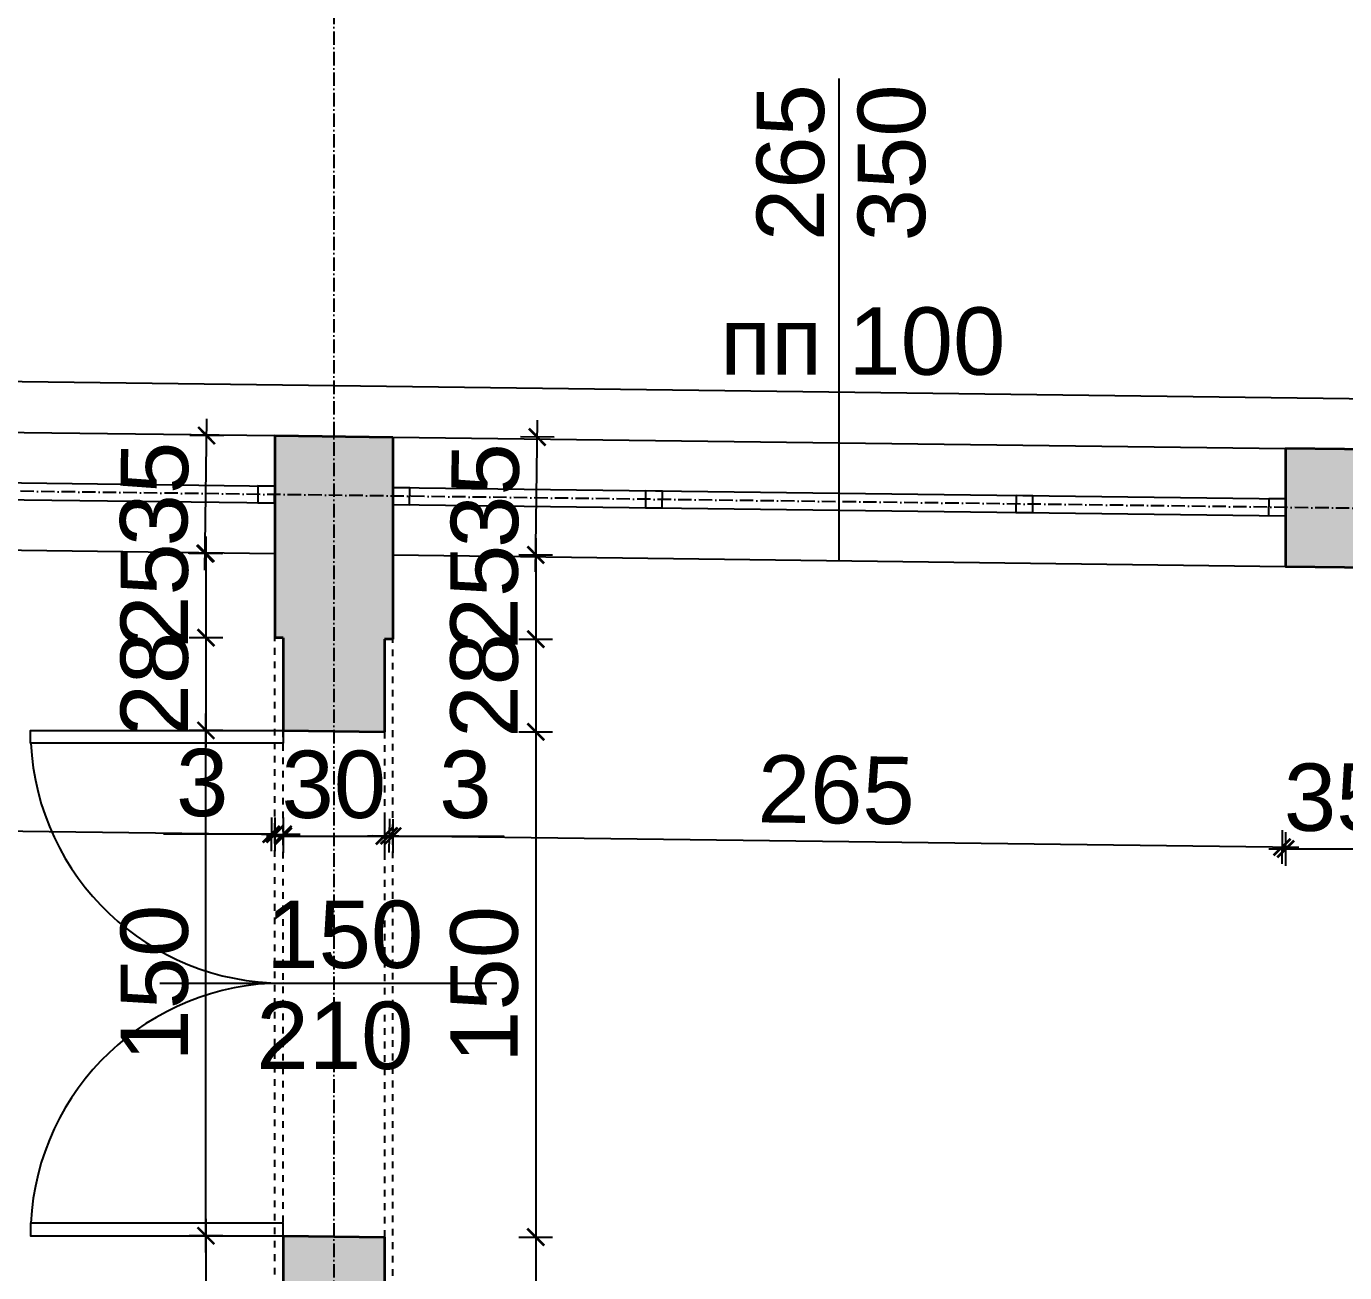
# Model space of a CAD drawing. Header units: inches. Extents: x -72385 to 39588, y -6525 to 66685.
# Drawn here: x -42416.1 to -42024.8, y 9752 to 10122 of the extents above; entities that cross this region are included whole.
import ezdxf

# ---------------------------------------------------------------- set-up
doc = ezdxf.new("R2010")
doc.units = ezdxf.units.IN
doc.header["$MEASUREMENT"] = 0
doc.linetypes.add('DashDot', pattern=[0.6, 0.4, -0.1, 0, -0.1])
doc.linetypes.add('Hidden', pattern=[0.4, 0.2, -0.2])
for name, color, linetype, lineweight in [('Врати', 251, 'Continuous', 25), ('Изгледни линии', 253, 'Continuous', 25), ('Надписи врати', 252, 'Continuous', 25), ('Надписи коти външни', 252, 'Continuous', 25), ('Надписи коти вътрешни', 252, 'Continuous', 25), ('Надписи прозорци', 252, 'Continuous', 25), ('Оси', 252, 'DashDot', 25), ('Прозорци', 251, 'Continuous', 25), ('Пунктир', 253, 'Hidden', 25), ('Разрезни линии', 7, 'Continuous', 35), ('Щрих стени', 254, 'Continuous', 25)]:
    doc.layers.add(name, color=color, linetype=linetype, lineweight=lineweight)
doc.styles.add('Arial Regular', font='arial.ttf')
doc.styles.get("Standard").update_dxf_attribs({"font": 'arial.ttf'})
doc.dimstyles.new('Annotative', dxfattribs={"dimscale": 0, "dimtxt": 20, "dimasz": 5, "dimexe": 5, "dimexo": 5, "dimgap": 5, "dimtad": 1, "dimdec": 0, "dimzin": 0, "dimdsep": 46, "dimtxsty": 'Standard', "dimblk": 'ARCHTICK', "dimcen": 5, "dimdle": 5, "dimadec": 0, "dimazin": 0, "dimtfac": 1, "dimtdec": 0, "dimtofl": 0, "dimtmove": 0, "dimatfit": 3, "dimldrblk": 'ARCHTICK', "dimfxl": 5, "dimfxlon": 1, "dimtolj": 1, "dimtzin": 0, "dimarcsym": 1})

# ---------------------------------------------------------------- blocks, each defined once
blk = doc.blocks.new('_ArchTick')
at = {"color": 0, "linetype": 'ByBlock', "const_width": 0.15}
blk.add_lwpolyline([(-0.5, -0.5), (0.5, 0.5)], dxfattribs=at)
blk = doc.blocks.new('*D1444')
at = {"layer": 'Defpoints', "color": 0, "ltscale": 50, "transparency": 16777216}
for p in [(-42607.34, 9968.87), (-42342.34, 9965.5), (-42343.4, 9882.16)]:
    blk.add_point(p, dxfattribs=at)
at = {"layer": 'Надписи коти вътрешни', "color": 0, "lineweight": -2, "ltscale": 50, "transparency": 16777216}
for p, q in [((-42608.33, 9890.53), (-42608.46, 9880.53)), ((-42343.33, 9887.16), (-42343.46, 9877.16)), ((-42613.4, 9885.6), (-42338.4, 9882.1))]:
    blk.add_line(p, q, dxfattribs=at)
at = {"layer": 'Надписи коти вътрешни', "color": 0, "lineweight": -2, "ltscale": 50, "transparency": 16777216, "xscale": 5, "yscale": 5, "zscale": 5}
for p, rotation in [((-42608.4, 9885.53), 179.2706286525463), ((-42343.4, 9882.16), 359.2706286525462)]:
    blk.add_blockref('_ArchTick', p, dxfattribs=dict(at, rotation=rotation))
at = {"layer": 'Надписи коти вътрешни', "color": 0, "ltscale": 50, "transparency": 16777216, "insert": (-42475.7, 9899.06), "char_height": 20, "attachment_point": 5, "rotation": 359.2706}
blk.add_mtext('\\A1;265', dxfattribs=at)
blk = doc.blocks.new('*D4154')
at = {"layer": 'Defpoints', "color": 0, "ltscale": 50, "transparency": 16777216}
for p in [(-42342.34, 9940.46), (-42339.84, 9940.46), (-42342.34, 9882.15)]:
    blk.add_point(p, dxfattribs=at)
at = {"layer": 'Надписи коти вътрешни', "color": 0, "lineweight": -2, "ltscale": 50, "transparency": 16777216}
for p, q in [((-42342.34, 9887.15), (-42342.34, 9877.15)), ((-42339.84, 9887.15), (-42339.84, 9877.15)), ((-42342.34, 9882.15), (-42375.43, 9882.15)), ((-42339.84, 9882.15), (-42334.84, 9882.15))]:
    blk.add_line(p, q, dxfattribs=at)
at = {"layer": 'Надписи коти вътрешни', "color": 0, "lineweight": -2, "ltscale": 50, "transparency": 16777216, "xscale": 5, "yscale": 5, "zscale": 5}
blk.add_blockref('_ArchTick', (-42342.34, 9882.15), dxfattribs=at)
at = {"layer": 'Надписи коти вътрешни', "color": 0, "lineweight": -2, "ltscale": 50, "transparency": 16777216, "xscale": 5, "yscale": 5, "zscale": 5, "rotation": 180}
blk.add_blockref('_ArchTick', (-42339.84, 9882.15), dxfattribs=at)
at = {"layer": 'Надписи коти вътрешни', "color": 0, "ltscale": 50, "transparency": 16777216, "insert": (-42363.89, 9897.36), "char_height": 20, "attachment_point": 5}
blk.add_mtext('\\A1;3', dxfattribs=at)
blk = doc.blocks.new('*D1455')
at = {"layer": 'Defpoints', "color": 0, "ltscale": 50, "transparency": 16777216}
for p in [(-42339.84, 9762.95), (-42362.78, 9415.42), (-42339.84, 9415.42)]:
    blk.add_point(p, dxfattribs=at)
at = {"layer": 'Надписи коти вътрешни', "color": 0, "lineweight": -2, "ltscale": 50, "transparency": 16777216}
for p, q in [((-42362.78, 9767.95), (-42362.78, 9410.42)), ((-42357.78, 9762.95), (-42367.78, 9762.95)), ((-42357.78, 9415.42), (-42367.78, 9415.42))]:
    blk.add_line(p, q, dxfattribs=at)
at = {"layer": 'Надписи коти вътрешни', "color": 0, "lineweight": -2, "ltscale": 50, "transparency": 16777216, "xscale": 5, "yscale": 5, "zscale": 5}
for p, rotation in [((-42362.78, 9762.95), 90), ((-42362.78, 9415.42), 270)]:
    blk.add_blockref('_ArchTick', p, dxfattribs=dict(at, rotation=rotation))
at = {"layer": 'Надписи коти вътрешни', "color": 0, "ltscale": 50, "transparency": 16777216, "insert": (-42378, 9589.19), "char_height": 20, "attachment_point": 5, "rotation": 90}
blk.add_mtext('\\A1;348', dxfattribs=at)
blk = doc.blocks.new('*D1456')
at = {"layer": 'Defpoints', "color": 0, "ltscale": 50, "transparency": 16777216}
for p in [(-42362.78, 9912.96), (-42339.84, 9912.96), (-42339.84, 9762.95)]:
    blk.add_point(p, dxfattribs=at)
at = {"layer": 'Надписи коти вътрешни', "color": 0, "lineweight": -2, "ltscale": 50, "transparency": 16777216}
for p, q in [((-42362.78, 9757.95), (-42362.78, 9917.96)), ((-42357.78, 9912.96), (-42367.78, 9912.96)), ((-42357.78, 9762.95), (-42367.78, 9762.95))]:
    blk.add_line(p, q, dxfattribs=at)
at = {"layer": 'Надписи коти вътрешни', "color": 0, "lineweight": -2, "ltscale": 50, "transparency": 16777216, "xscale": 5, "yscale": 5, "zscale": 5}
for p, rotation in [((-42362.78, 9912.96), 90), ((-42362.78, 9762.95), 270)]:
    blk.add_blockref('_ArchTick', p, dxfattribs=dict(at, rotation=rotation))
at = {"layer": 'Надписи коти вътрешни', "color": 0, "ltscale": 50, "transparency": 16777216, "insert": (-42378, 9837.96), "char_height": 20, "attachment_point": 5, "rotation": 90}
blk.add_mtext('\\A1;150', dxfattribs=at)
blk = doc.blocks.new('*D1457')
at = {"layer": 'Defpoints', "color": 0, "ltscale": 50, "transparency": 16777216}
for p in [(-42339.84, 9940.46), (-42362.78, 9912.96), (-42339.84, 9912.96)]:
    blk.add_point(p, dxfattribs=at)
at = {"layer": 'Надписи коти вътрешни', "color": 0, "lineweight": -2, "ltscale": 50, "transparency": 16777216}
for p, q in [((-42362.78, 9945.46), (-42362.78, 9907.96)), ((-42357.78, 9940.46), (-42367.78, 9940.46)), ((-42357.78, 9912.96), (-42367.78, 9912.96))]:
    blk.add_line(p, q, dxfattribs=at)
at = {"layer": 'Надписи коти вътрешни', "color": 0, "lineweight": -2, "ltscale": 50, "transparency": 16777216, "xscale": 5, "yscale": 5, "zscale": 5}
for p, rotation in [((-42362.78, 9940.46), 90), ((-42362.78, 9912.96), 270)]:
    blk.add_blockref('_ArchTick', p, dxfattribs=dict(at, rotation=rotation))
at = {"layer": 'Надписи коти вътрешни', "color": 0, "ltscale": 50, "transparency": 16777216, "insert": (-42378, 9926.71), "char_height": 20, "attachment_point": 5, "rotation": 90}
blk.add_mtext('\\A1;28', dxfattribs=at)
blk = doc.blocks.new('*D7815')
at = {"layer": 'Defpoints', "color": 0, "ltscale": 50, "transparency": 16777216}
for p in [(-42342.34, 9965.5), (-42362.78, 9940.5), (-42342.34, 9940.5)]:
    blk.add_point(p, dxfattribs=at)
at = {"layer": 'Надписи коти вътрешни', "color": 0, "lineweight": -2, "ltscale": 50, "transparency": 16777216}
for p, q in [((-42362.78, 9970.5), (-42362.78, 9935.5)), ((-42357.78, 9965.5), (-42367.78, 9965.5)), ((-42357.78, 9940.5), (-42367.78, 9940.5))]:
    blk.add_line(p, q, dxfattribs=at)
at = {"layer": 'Надписи коти вътрешни', "color": 0, "lineweight": -2, "ltscale": 50, "transparency": 16777216, "xscale": 5, "yscale": 5, "zscale": 5}
for p, rotation in [((-42362.78, 9965.5), 90), ((-42362.78, 9940.5), 270)]:
    blk.add_blockref('_ArchTick', p, dxfattribs=dict(at, rotation=rotation))
at = {"layer": 'Надписи коти вътрешни', "color": 0, "ltscale": 50, "transparency": 16777216, "insert": (-42378, 9953), "char_height": 20, "attachment_point": 5, "rotation": 90}
blk.add_mtext('\\A1;25', dxfattribs=at)
blk = doc.blocks.new('*D7814')
at = {"layer": 'Defpoints', "color": 0, "ltscale": 50, "transparency": 16777216}
for p in [(-42307.34, 9965.05), (-42307.34, 9940.05), (-42264.89, 9940.05)]:
    blk.add_point(p, dxfattribs=at)
at = {"layer": 'Надписи коти вътрешни', "color": 0, "lineweight": -2, "ltscale": 50, "transparency": 16777216}
for p, q in [((-42264.89, 9970.05), (-42264.89, 9935.05)), ((-42269.89, 9965.05), (-42259.89, 9965.05)), ((-42269.89, 9940.05), (-42259.89, 9940.05))]:
    blk.add_line(p, q, dxfattribs=at)
at = {"layer": 'Надписи коти вътрешни', "color": 0, "lineweight": -2, "ltscale": 50, "transparency": 16777216, "xscale": 5, "yscale": 5, "zscale": 5}
for p, rotation in [((-42264.89, 9965.05), 90), ((-42264.89, 9940.05), 270)]:
    blk.add_blockref('_ArchTick', p, dxfattribs=dict(at, rotation=rotation))
at = {"layer": 'Надписи коти вътрешни', "color": 0, "ltscale": 50, "transparency": 16777216, "insert": (-42280.1, 9952.55), "char_height": 20, "attachment_point": 5, "rotation": 90}
blk.add_mtext('\\A1;25', dxfattribs=at)
blk = doc.blocks.new('*D1543')
at = {"layer": 'Defpoints', "color": 0, "ltscale": 50, "transparency": 16777216}
for p in [(-42309.84, 9940.08), (-42309.84, 9912.58), (-42264.89, 9912.58)]:
    blk.add_point(p, dxfattribs=at)
at = {"layer": 'Надписи коти вътрешни', "color": 0, "lineweight": -2, "ltscale": 50, "transparency": 16777216}
for p, q in [((-42264.89, 9945.08), (-42264.89, 9907.58)), ((-42269.89, 9940.08), (-42259.89, 9940.08)), ((-42269.89, 9912.58), (-42259.89, 9912.58))]:
    blk.add_line(p, q, dxfattribs=at)
at = {"layer": 'Надписи коти вътрешни', "color": 0, "lineweight": -2, "ltscale": 50, "transparency": 16777216, "xscale": 5, "yscale": 5, "zscale": 5}
for p, rotation in [((-42264.89, 9940.08), 90), ((-42264.89, 9912.58), 270)]:
    blk.add_blockref('_ArchTick', p, dxfattribs=dict(at, rotation=rotation))
at = {"layer": 'Надписи коти вътрешни', "color": 0, "ltscale": 50, "transparency": 16777216, "insert": (-42280.1, 9926.33), "char_height": 20, "attachment_point": 5, "rotation": 90}
blk.add_mtext('\\A1;28', dxfattribs=at)
blk = doc.blocks.new('*D1544')
at = {"layer": 'Defpoints', "color": 0, "ltscale": 50, "transparency": 16777216}
for p in [(-42309.84, 9912.58), (-42309.84, 9762.57), (-42264.89, 9762.57)]:
    blk.add_point(p, dxfattribs=at)
at = {"layer": 'Надписи коти вътрешни', "color": 0, "lineweight": -2, "ltscale": 50, "transparency": 16777216}
for p, q in [((-42264.89, 9917.58), (-42264.89, 9757.57)), ((-42269.89, 9912.58), (-42259.89, 9912.58)), ((-42269.89, 9762.57), (-42259.89, 9762.57))]:
    blk.add_line(p, q, dxfattribs=at)
at = {"layer": 'Надписи коти вътрешни', "color": 0, "lineweight": -2, "ltscale": 50, "transparency": 16777216, "xscale": 5, "yscale": 5, "zscale": 5}
for p, rotation in [((-42264.89, 9912.58), 90), ((-42264.89, 9762.57), 270)]:
    blk.add_blockref('_ArchTick', p, dxfattribs=dict(at, rotation=rotation))
at = {"layer": 'Надписи коти вътрешни', "color": 0, "ltscale": 50, "transparency": 16777216, "insert": (-42280.1, 9837.57), "char_height": 20, "attachment_point": 5, "rotation": 90}
blk.add_mtext('\\A1;150', dxfattribs=at)
blk = doc.blocks.new('*D1545')
at = {"layer": 'Defpoints', "color": 0, "ltscale": 50, "transparency": 16777216}
for p in [(-42309.84, 9762.57), (-42309.84, 9415.04), (-42264.89, 9415.04)]:
    blk.add_point(p, dxfattribs=at)
at = {"layer": 'Надписи коти вътрешни', "color": 0, "lineweight": -2, "ltscale": 50, "transparency": 16777216}
for p, q in [((-42264.89, 9767.57), (-42264.89, 9410.04)), ((-42269.89, 9762.57), (-42259.89, 9762.57)), ((-42269.89, 9415.04), (-42259.89, 9415.04))]:
    blk.add_line(p, q, dxfattribs=at)
at = {"layer": 'Надписи коти вътрешни', "color": 0, "lineweight": -2, "ltscale": 50, "transparency": 16777216, "xscale": 5, "yscale": 5, "zscale": 5}
for p, rotation in [((-42264.89, 9762.57), 90), ((-42264.89, 9415.04), 270)]:
    blk.add_blockref('_ArchTick', p, dxfattribs=dict(at, rotation=rotation))
at = {"layer": 'Надписи коти вътрешни', "color": 0, "ltscale": 50, "transparency": 16777216, "insert": (-42280.11, 9588.8), "char_height": 20, "attachment_point": 5, "rotation": 90}
blk.add_mtext('\\A1;348', dxfattribs=at)
blk = doc.blocks.new('*D1553')
at = {"layer": 'Defpoints', "color": 0, "ltscale": 50, "transparency": 16777216}
for p in [(-42307.34, 9965.05), (-42042.34, 9961.68), (-42043.4, 9878.34)]:
    blk.add_point(p, dxfattribs=at)
at = {"layer": 'Надписи коти вътрешни', "color": 0, "lineweight": -2, "ltscale": 50, "transparency": 16777216}
for p, q in [((-42308.33, 9886.71), (-42308.46, 9876.71)), ((-42043.33, 9883.34), (-42043.46, 9873.34)), ((-42313.4, 9881.78), (-42038.4, 9878.28))]:
    blk.add_line(p, q, dxfattribs=at)
at = {"layer": 'Надписи коти вътрешни', "color": 0, "lineweight": -2, "ltscale": 50, "transparency": 16777216, "xscale": 5, "yscale": 5, "zscale": 5}
for p, rotation in [((-42308.4, 9881.71), 179.2706286525463), ((-42043.4, 9878.34), 359.2706286525462)]:
    blk.add_blockref('_ArchTick', p, dxfattribs=dict(at, rotation=rotation))
at = {"layer": 'Надписи коти вътрешни', "color": 0, "ltscale": 50, "transparency": 16777216, "insert": (-42175.7, 9895.24), "char_height": 20, "attachment_point": 5, "rotation": 359.2706}
blk.add_mtext('\\A1;265', dxfattribs=at)
blk = doc.blocks.new('*D1554')
at = {"layer": 'Defpoints', "color": 0, "ltscale": 50, "transparency": 16777216}
for p in [(-42309.84, 9930.08), (-42307.34, 9930.05), (-42307.34, 9881.61)]:
    blk.add_point(p, dxfattribs=at)
at = {"layer": 'Надписи коти вътрешни', "color": 0, "lineweight": -2, "ltscale": 50, "transparency": 16777216}
for p, q in [((-42309.84, 9886.61), (-42309.84, 9876.61)), ((-42307.34, 9886.61), (-42307.34, 9876.61)), ((-42309.84, 9881.61), (-42314.84, 9881.61)), ((-42307.34, 9881.61), (-42274.24, 9881.61))]:
    blk.add_line(p, q, dxfattribs=at)
at = {"layer": 'Надписи коти вътрешни', "color": 0, "lineweight": -2, "ltscale": 50, "transparency": 16777216, "xscale": 5, "yscale": 5, "zscale": 5}
blk.add_blockref('_ArchTick', (-42309.84, 9881.61), dxfattribs=at)
at = {"layer": 'Надписи коти вътрешни', "color": 0, "lineweight": -2, "ltscale": 50, "transparency": 16777216, "xscale": 5, "yscale": 5, "zscale": 5, "rotation": 180}
blk.add_blockref('_ArchTick', (-42307.34, 9881.61), dxfattribs=at)
at = {"layer": 'Надписи коти вътрешни', "color": 0, "ltscale": 50, "transparency": 16777216, "insert": (-42285.79, 9896.83), "char_height": 20, "attachment_point": 5}
blk.add_mtext('\\A1;3', dxfattribs=at)
blk = doc.blocks.new('*D1555')
at = {"layer": 'Defpoints', "color": 0, "ltscale": 50, "transparency": 16777216}
for p in [(-42042.34, 9961.68), (-42007.34, 9961.23), (-42007.34, 9877.79)]:
    blk.add_point(p, dxfattribs=at)
at = {"layer": 'Надписи коти вътрешни', "color": 0, "lineweight": -2, "ltscale": 50, "transparency": 16777216}
for p, q in [((-42042.34, 9882.79), (-42042.34, 9872.79)), ((-42007.34, 9882.79), (-42007.34, 9872.79)), ((-42047.34, 9877.79), (-42002.34, 9877.79))]:
    blk.add_line(p, q, dxfattribs=at)
at = {"layer": 'Надписи коти вътрешни', "color": 0, "lineweight": -2, "ltscale": 50, "transparency": 16777216, "xscale": 5, "yscale": 5, "zscale": 5, "rotation": 180}
blk.add_blockref('_ArchTick', (-42042.34, 9877.79), dxfattribs=at)
at = {"layer": 'Надписи коти вътрешни', "color": 0, "lineweight": -2, "ltscale": 50, "transparency": 16777216, "xscale": 5, "yscale": 5, "zscale": 5}
blk.add_blockref('_ArchTick', (-42007.34, 9877.79), dxfattribs=at)
at = {"layer": 'Надписи коти вътрешни', "color": 0, "ltscale": 50, "transparency": 16777216, "insert": (-42027.34, 9893.01), "char_height": 20, "attachment_point": 5}
blk.add_mtext('\\A1;35', dxfattribs=at)
blk = doc.blocks.new('*D6225')
at = {"layer": 'Defpoints', "color": 0, "ltscale": 50, "transparency": 16777216}
for p in [(-42339.38, 10232.98), (-42607.34, 10003.88), (-42342.34, 10000.5)]:
    blk.add_point(p, dxfattribs=at)
at = {"layer": 'Надписи коти външни', "color": 0, "lineweight": -2, "ltscale": 50, "transparency": 16777216}
for p, q in [((-42604.44, 10231.36), (-42604.31, 10241.36)), ((-42609.38, 10236.42), (-42334.38, 10232.92)), ((-42339.44, 10227.98), (-42339.31, 10237.98))]:
    blk.add_line(p, q, dxfattribs=at)
at = {"layer": 'Надписи коти външни', "color": 0, "lineweight": -2, "ltscale": 50, "transparency": 16777216, "xscale": 5, "yscale": 5, "zscale": 5}
for p, rotation in [((-42604.38, 10236.36), 179.2706286525463), ((-42339.38, 10232.98), 359.2706286525462)]:
    blk.add_blockref('_ArchTick', p, dxfattribs=dict(at, rotation=rotation))
at = {"layer": 'Надписи коти външни', "color": 0, "ltscale": 50, "transparency": 16777216, "insert": (-42471.68, 10249.88), "char_height": 20, "attachment_point": 5, "rotation": 359.2706}
blk.add_mtext('\\A1;265', dxfattribs=at)
blk = doc.blocks.new('*D6226')
at = {"layer": 'Defpoints', "color": 0, "ltscale": 50, "transparency": 16777216}
for p in [(-42304.38, 10232.54), (-42342.34, 10000.5), (-42307.34, 10000.06)]:
    blk.add_point(p, dxfattribs=at)
at = {"layer": 'Надписи коти външни', "color": 0, "lineweight": -2, "ltscale": 50, "transparency": 16777216}
for p, q in [((-42339.44, 10227.98), (-42339.31, 10237.98)), ((-42304.44, 10227.54), (-42304.31, 10237.54)), ((-42344.38, 10233.05), (-42299.38, 10232.47))]:
    blk.add_line(p, q, dxfattribs=at)
at = {"layer": 'Надписи коти външни', "color": 0, "lineweight": -2, "ltscale": 50, "transparency": 16777216, "xscale": 5, "yscale": 5, "zscale": 5}
for p, rotation in [((-42339.38, 10232.98), 179.2706286525463), ((-42304.38, 10232.54), 359.2706286525462)]:
    blk.add_blockref('_ArchTick', p, dxfattribs=dict(at, rotation=rotation))
at = {"layer": 'Надписи коти външни', "color": 0, "ltscale": 50, "transparency": 16777216, "insert": (-42321.68, 10247.98), "char_height": 20, "attachment_point": 5, "rotation": 359.2706}
blk.add_mtext('\\A1;35', dxfattribs=at)
blk = doc.blocks.new('*D6227')
at = {"layer": 'Defpoints', "color": 0, "ltscale": 50, "transparency": 16777216}
for p in [(-42039.38, 10229.16), (-42307.34, 10000.06), (-42042.34, 9996.68)]:
    blk.add_point(p, dxfattribs=at)
at = {"layer": 'Надписи коти външни', "color": 0, "lineweight": -2, "ltscale": 50, "transparency": 16777216}
for p, q in [((-42304.44, 10227.54), (-42304.31, 10237.54)), ((-42309.38, 10232.6), (-42034.38, 10229.1)), ((-42039.44, 10224.16), (-42039.31, 10234.16))]:
    blk.add_line(p, q, dxfattribs=at)
at = {"layer": 'Надписи коти външни', "color": 0, "lineweight": -2, "ltscale": 50, "transparency": 16777216, "xscale": 5, "yscale": 5, "zscale": 5}
for p, rotation in [((-42304.38, 10232.54), 179.2706286525486), ((-42039.38, 10229.16), 359.2706286525486)]:
    blk.add_blockref('_ArchTick', p, dxfattribs=dict(at, rotation=rotation))
at = {"layer": 'Надписи коти външни', "color": 0, "ltscale": 50, "transparency": 16777216, "insert": (-42171.68, 10246.06), "char_height": 20, "attachment_point": 5, "rotation": 359.2706}
blk.add_mtext('\\A1;265', dxfattribs=at)
blk = doc.blocks.new('*D6228')
at = {"layer": 'Defpoints', "color": 0, "ltscale": 50, "transparency": 16777216}
for p in [(-42004.38, 10228.72), (-42042.34, 9996.68), (-42007.34, 9996.24)]:
    blk.add_point(p, dxfattribs=at)
at = {"layer": 'Надписи коти външни', "color": 0, "lineweight": -2, "ltscale": 50, "transparency": 16777216}
for p, q in [((-42039.44, 10224.16), (-42039.31, 10234.16)), ((-42004.44, 10223.72), (-42004.31, 10233.72)), ((-42044.38, 10229.23), (-41999.38, 10228.65))]:
    blk.add_line(p, q, dxfattribs=at)
at = {"layer": 'Надписи коти външни', "color": 0, "lineweight": -2, "ltscale": 50, "transparency": 16777216, "xscale": 5, "yscale": 5, "zscale": 5}
for p, rotation in [((-42039.38, 10229.16), 179.2706286525463), ((-42004.38, 10228.72), 359.2706286525462)]:
    blk.add_blockref('_ArchTick', p, dxfattribs=dict(at, rotation=rotation))
at = {"layer": 'Надписи коти външни', "color": 0, "ltscale": 50, "transparency": 16777216, "insert": (-42021.68, 10244.16), "char_height": 20, "attachment_point": 5, "rotation": 359.2706}
blk.add_mtext('\\A1;35', dxfattribs=at)
blk = doc.blocks.new('*D6241')
at = {"layer": 'Defpoints', "color": 0, "ltscale": 50, "transparency": 16777216}
for p in [(-40218.1, 10305.99), (-52317.34, 10127.49), (-40222.34, 9973.51)]:
    blk.add_point(p, dxfattribs=at)
at = {"layer": 'Надписи коти външни', "color": 0, "lineweight": -2, "ltscale": 50, "transparency": 16777216}
for p, q in [((-52313.17, 10454.96), (-52313.04, 10464.96)), ((-52318.1, 10460.03), (-40213.11, 10305.92)), ((-40218.17, 10300.99), (-40218.04, 10310.99))]:
    blk.add_line(p, q, dxfattribs=at)
at = {"layer": 'Надписи коти външни', "color": 0, "lineweight": -2, "ltscale": 50, "transparency": 16777216, "xscale": 5, "yscale": 5, "zscale": 5}
for p, rotation in [((-52313.1, 10459.96), 179.2706286525472), ((-40218.1, 10305.99), 359.2706286525473)]:
    blk.add_blockref('_ArchTick', p, dxfattribs=dict(at, rotation=rotation))
at = {"layer": 'Надписи коти външни', "color": 0, "ltscale": 50, "transparency": 16777216, "insert": (-46265.41, 10398.18), "char_height": 20, "attachment_point": 5, "rotation": 359.2706}
blk.add_mtext('\\A1;12095', dxfattribs=at)
blk = doc.blocks.new('*D7812')
at = {"layer": 'Defpoints', "color": 0, "ltscale": 10, "transparency": 16777216}
for p in [(-42362.6, 10000.5), (-42224.22, 9998.73), (-42224.67, 9963.74)]:
    blk.add_point(p, dxfattribs=at)
at = {"layer": 'Надписи коти вътрешни', "color": 0, "lineweight": -2, "ltscale": 10, "transparency": 16777216}
for p, q in [((-42363.11, 9960.5), (-42362.54, 10005.5)), ((-42357.6, 10000.43), (-42367.6, 10000.56)), ((-42358.05, 9965.43), (-42368.05, 9965.56))]:
    blk.add_line(p, q, dxfattribs=at)
at = {"layer": 'Надписи коти вътрешни', "color": 0, "lineweight": -2, "ltscale": 10, "transparency": 16777216, "xscale": 5, "yscale": 5, "zscale": 5}
for p, rotation in [((-42362.6, 10000.5), 89.27062865255718), ((-42363.05, 9965.5), 269.2706286525572)]:
    blk.add_blockref('_ArchTick', p, dxfattribs=dict(at, rotation=rotation))
at = {"layer": 'Надписи коти вътрешни', "color": 0, "ltscale": 10, "transparency": 16777216, "insert": (-42378.04, 9983.19), "char_height": 20, "attachment_point": 5, "rotation": 89.2706}
blk.add_mtext('\\A1;35', dxfattribs=at)
blk = doc.blocks.new('*D7813')
at = {"layer": 'Defpoints', "color": 0, "ltscale": 10, "transparency": 16777216}
for p in [(-42264.44, 10000.05), (-42126.07, 9998.29), (-42126.51, 9963.29)]:
    blk.add_point(p, dxfattribs=at)
at = {"layer": 'Надписи коти вътрешни', "color": 0, "lineweight": -2, "ltscale": 10, "transparency": 16777216}
for p, q in [((-42264.95, 9960.05), (-42264.38, 10005.05)), ((-42259.44, 9999.99), (-42269.44, 10000.11)), ((-42259.89, 9964.99), (-42269.89, 9965.12))]:
    blk.add_line(p, q, dxfattribs=at)
at = {"layer": 'Надписи коти вътрешни', "color": 0, "lineweight": -2, "ltscale": 10, "transparency": 16777216, "xscale": 5, "yscale": 5, "zscale": 5}
for p, rotation in [((-42264.44, 10000.05), 89.27062865255718), ((-42264.89, 9965.05), 269.2706286525572)]:
    blk.add_blockref('_ArchTick', p, dxfattribs=dict(at, rotation=rotation))
at = {"layer": 'Надписи коти вътрешни', "color": 0, "ltscale": 10, "transparency": 16777216, "insert": (-42279.88, 9982.75), "char_height": 20, "attachment_point": 5, "rotation": 89.2706}
blk.add_mtext('\\A1;35', dxfattribs=at)
blk = doc.blocks.new('*D7876')
at = {"layer": 'Defpoints', "color": 0, "ltscale": 10, "transparency": 16777216}
for p in [(-42339.84, 9897.72), (-42309.84, 9897.72), (-42309.84, 9881.61)]:
    blk.add_point(p, dxfattribs=at)
at = {"layer": 'Надписи коти вътрешни', "color": 0, "lineweight": -2, "ltscale": 10, "transparency": 16777216}
for p, q in [((-42339.84, 9886.61), (-42339.84, 9876.61)), ((-42309.84, 9886.61), (-42309.84, 9876.61)), ((-42344.84, 9881.61), (-42304.84, 9881.61))]:
    blk.add_line(p, q, dxfattribs=at)
at = {"layer": 'Надписи коти вътрешни', "color": 0, "lineweight": -2, "ltscale": 10, "transparency": 16777216, "xscale": 5, "yscale": 5, "zscale": 5, "rotation": 180}
blk.add_blockref('_ArchTick', (-42339.84, 9881.61), dxfattribs=at)
at = {"layer": 'Надписи коти вътрешни', "color": 0, "lineweight": -2, "ltscale": 10, "transparency": 16777216, "xscale": 5, "yscale": 5, "zscale": 5}
blk.add_blockref('_ArchTick', (-42309.84, 9881.61), dxfattribs=at)
at = {"layer": 'Надписи коти вътрешни', "color": 0, "ltscale": 10, "transparency": 16777216, "insert": (-42324.84, 9896.83), "char_height": 20, "attachment_point": 5}
blk.add_mtext('\\A1;30', dxfattribs=at)

msp = doc.modelspace()

# ---------------------------------------------------------------- hatches: boundary and pattern name
at = {"layer": 'Щрих стени', "ltscale": 10}
h = msp.add_hatch(color=256, dxfattribs=at)
h.dxf.hatch_style = 1
h.paths.add_polyline_path([(-45319.84, 9453.36), (-45372.34, 9454.03), (-45372.34, 9436.53), (-45449.84, 9437.51), (-45449.84, 9407.51), (-45369.84, 9406.49), (-45369.84, 9196.47), (-45339.84, 9196.09), (-45339.84, 9406.11), (-44772.34, 9398.89), (-44772.34, 9381.38), (-44737.34, 9380.94), (-44737.34, 9398.44), (-44172.34, 9391.25), (-44172.34, 9373.75), (-44137.34, 9373.3), (-44137.34, 9390.8), (-43572.34, 9383.61), (-43572.34, 9366.11), (-43507.34, 9365.28), (-43507.34, 9382.78), (-42942.34, 9375.59), (-42942.34, 9358.09), (-42907.34, 9357.64), (-42907.34, 9375.14), (-42694.84, 9372.44), (-42694.84, 9402.44), (-42907.34, 9405.15), (-42907.34, 9422.65), (-42942.34, 9423.09), (-42967.37, 9423.41), (-42967.37, 9405.91), (-43507.34, 9412.78), (-43507.34, 9430.29), (-43572.34, 9431.11), (-43572.34, 9413.61), (-44137.34, 9420.8), (-44137.34, 9438.31), (-44172.34, 9438.75), (-44197.37, 9439.07), (-44197.37, 9421.57), (-44737.34, 9428.44), (-44737.34, 9445.94), (-44739.84, 9445.98), (-44739.84, 9793.5), (-44769.84, 9793.89), (-44769.84, 9446.36), (-44772.34, 9446.39), (-44772.34, 9428.89), (-45319.84, 9435.86)])
h.paths.add_polyline_path([(-45337.34, 10038.63), (-45372.34, 10039.08), (-45372.34, 9979.07), (-45337.34, 9978.62)])
h.paths.add_polyline_path([(-45037.34, 10034.81), (-45072.34, 10035.26), (-45072.34, 10000.25), (-45037.34, 9999.81)])
h.paths.add_polyline_path([(-44737.34, 10030.99), (-44772.34, 10031.44), (-44772.34, 9971.43), (-44769.84, 9971.4), (-44769.84, 9943.9), (-44739.84, 9943.52), (-44739.84, 9971.02), (-44737.34, 9970.99)])
h.paths.add_polyline_path([(-44437.34, 10027.17), (-44472.34, 10027.62), (-44472.34, 9992.61), (-44437.34, 9992.17)])
h.paths.add_polyline_path([(-44137.34, 10023.35), (-44172.34, 10023.8), (-44172.34, 9963.79), (-44137.34, 9963.35)])
h.paths.add_polyline_path([(-43837.34, 10019.53), (-43872.34, 10019.98), (-43872.34, 9984.98), (-43837.34, 9984.53)])
h.paths.add_polyline_path([(-43507.34, 10015.33), (-43572.34, 10016.16), (-43572.34, 9956.16), (-43507.34, 9955.33)])
h.paths.add_polyline_path([(-43207.34, 10011.51), (-43242.34, 10011.96), (-43242.34, 9976.96), (-43207.34, 9976.51)])
h.paths.add_polyline_path([(-42907.34, 10007.69), (-42942.34, 10008.14), (-42942.34, 9948.13), (-42907.34, 9947.69)])
h.paths.add_polyline_path([(-42607.34, 10003.88), (-42642.34, 10004.32), (-42642.34, 9969.32), (-42607.34, 9968.87)])
h.paths.add_polyline_path([(-42307.34, 10000.06), (-42342.34, 10000.5), (-42342.34, 9940.5), (-42339.84, 9940.46), (-42339.84, 9912.96), (-42309.84, 9912.58), (-42309.84, 9940.08), (-42307.34, 9940.05)])
h.paths.add_polyline_path([(-42307.34, 9415.01), (-42309.84, 9415.04), (-42309.84, 9762.57), (-42339.84, 9762.95), (-42339.84, 9415.42), (-42342.34, 9415.45), (-42342.34, 9397.95), (-42544.84, 9400.53), (-42544.84, 9370.53), (-42342.34, 9367.95), (-42342.34, 9350.45), (-42339.84, 9350.42), (-42339.84, 8815.37), (-42342.34, 8815.41), (-42342.34, 8750.4), (-42339.84, 8750.37), (-42339.84, 8560.35), (-42309.84, 8559.97), (-42309.84, 8749.99), (-42307.34, 8749.95), (-42307.34, 8814.96), (-42309.84, 8814.99), (-42309.84, 9350.04), (-42307.34, 9350)])
h = msp.add_hatch(color=256, dxfattribs=at)
h.dxf.hatch_style = 1
h.paths.add_polyline_path([(-42007.34, 8196.09), (-42042.34, 8196.54), (-42042.34, 8161.53), (-42007.34, 8161.09)])
h.paths.add_polyline_path([(-41707.34, 8217.27), (-41742.34, 8217.72), (-41742.34, 8157.71), (-41707.34, 8157.27)])
h.paths.add_polyline_path([(-41407.34, 8188.45), (-41442.34, 8188.9), (-41442.34, 8153.9), (-41407.34, 8153.45)])
h.paths.add_polyline_path([(-41707.34, 8807.32), (-41742.34, 8807.77), (-41742.34, 8777.76), (-41767.34, 8778.08), (-41767.34, 8743.08), (-41742.34, 8742.76), (-41707.34, 8742.32)])
h.paths.add_polyline_path([(-41707.34, 9407.37), (-41742.34, 9407.82), (-41767.34, 9408.13), (-41767.34, 9373.13), (-41742.34, 9372.81), (-41742.34, 9342.81), (-41707.34, 9342.36)])
h.paths.add_polyline_path([(-42007.34, 9996.24), (-42042.34, 9996.68), (-42042.34, 9961.68), (-42007.34, 9961.23)])
h.paths.add_polyline_path([(-41707.34, 9992.42), (-41742.34, 9992.86), (-41742.34, 9932.86), (-41707.34, 9932.41)])
h.paths.add_polyline_path([(-41407.34, 9988.6), (-41442.34, 9989.04), (-41442.34, 9954.04), (-41407.34, 9953.6)])

# ---------------------------------------------------------------- linework, layer by layer
at = {"layer": 'Врати', "ltscale": 50}
for points in [[(-42339.84, 9912.96), (-42339.84, 9909.21), (-42414.84, 9909.21), (-42414.84, 9912.96)], [(-42339.84, 9762.95), (-42339.84, 9766.7), (-42414.84, 9766.7), (-42414.84, 9762.95)]]:
    msp.add_lwpolyline(points, close=True, dxfattribs=at)
for centre, start, end in [((-42339.84, 9912.96), 182.866, 270), ((-42339.84, 9762.95), 90, 177.134)]:
    msp.add_arc(centre, 75.01, start, end, dxfattribs=at)
at = {"layer": 'Изгледни линии', "ltscale": 50}
for p, q in [((-41127.34, 10000.03), (-45937.34, 10061.27)), ((-42607.34, 10003.88), (-42342.34, 10000.5)), ((-42307.34, 10000.06), (-42042.34, 9996.68)), ((-42607.34, 9968.87), (-42342.34, 9965.5)), ((-42307.34, 9965.05), (-42042.34, 9961.68))]:
    msp.add_line(p, q, dxfattribs=at)
at = {"layer": 'Надписи врати', "ltscale": 50}
msp.add_line((-42376.47, 9837.93), (-42276.47, 9837.93), dxfattribs=at)
at = {"layer": 'Надписи прозорци', "ltscale": 50}
msp.add_line((-42174.84, 9963.37), (-42174.84, 10106.52), dxfattribs=at)
at = {"layer": 'Оси', "ltscale": 10}
for p, q in [((-42324.84, 10382.81), (-42324.84, 7782.6)), ((-39839.84, 9951.14), (-52699.84, 10114.86))]:
    msp.add_line(p, q, dxfattribs=at)
at = {"layer": 'Прозорци', "ltscale": 50}
for p, q in [((-42607.34, 9988.87), (-42342.34, 9985.5)), ((-42307.34, 9985.05), (-42042.34, 9981.68)), ((-42607.34, 9983.87), (-42342.34, 9980.5)), ((-42307.34, 9980.05), (-42042.34, 9976.68))]:
    msp.add_line(p, q, dxfattribs=at)
for points in [[(-42347.4, 9980.57), (-42342.4, 9980.51), (-42342.34, 9985.51), (-42347.34, 9985.57), (-42347.4, 9980.57)], [(-42307.34, 9980.05), (-42302.34, 9979.99), (-42302.27, 9984.99), (-42307.27, 9985.05), (-42307.34, 9980.05)], [(-42232.35, 9979.1), (-42227.35, 9979.04), (-42227.29, 9984.04), (-42232.29, 9984.1), (-42232.35, 9979.1)], [(-42122.39, 9977.7), (-42117.39, 9977.64), (-42117.33, 9982.64), (-42122.32, 9982.7), (-42122.39, 9977.7)], [(-42047.4, 9976.75), (-42042.4, 9976.69), (-42042.34, 9981.69), (-42047.34, 9981.75), (-42047.4, 9976.75)]]:
    msp.add_lwpolyline(points, dxfattribs=at)
at = {"layer": 'Пунктир', "ltscale": 10}
for p, q in [((-42342.34, 9415.45), (-42342.34, 9940.5)), ((-42307.34, 9415.01), (-42307.34, 9940.05)), ((-42339.84, 9762.95), (-42339.84, 9912.96)), ((-42309.84, 9912.58), (-42309.84, 9762.57))]:
    msp.add_line(p, q, dxfattribs=at)
at = {"layer": 'Разрезни линии', "ltscale": 50}
for p, q in [((-42342.34, 10000.5), (-42307.34, 10000.06)), ((-42342.34, 10000.5), (-42342.34, 9940.5)), ((-42307.34, 10000.06), (-42307.34, 9940.05)), ((-42339.84, 9940.46), (-42342.34, 9940.5)), ((-42339.84, 9940.46), (-42339.84, 9912.96)), ((-42309.84, 9940.08), (-42309.84, 9912.58)), ((-42307.34, 9940.05), (-42309.84, 9940.08)), ((-42339.84, 9912.96), (-42309.84, 9912.58)), ((-42339.84, 9762.95), (-42309.84, 9762.57)), ((-42339.84, 9762.95), (-42339.84, 9415.42)), ((-42309.84, 9762.57), (-42309.84, 9415.04))]:
    msp.add_line(p, q, dxfattribs=at)
msp.add_lwpolyline([(-42042.34, 9996.68), (-42042.34, 9961.68), (-42007.34, 9961.23), (-42007.34, 9996.24)], close=True, dxfattribs=at)

# ---------------------------------------------------------------- texts
at = {"layer": 'Надписи врати', "ltscale": 100, "char_height": 20, "width": 180.4891, "attachment_point": 1, "style": 'Arial Regular'}
for s, insert in [('150', (-42344.89, 9862.45)), ('210', (-42347.81, 9832.45))]:
    msp.add_mtext(s, dxfattribs=dict(at, insert=insert))
at = {"layer": 'Надписи прозорци', "ltscale": 100, "char_height": 20, "width": 180.4891, "attachment_point": 1, "rotation": 90, "style": 'Arial Regular'}
for s, insert in [('265', (-42199.35, 10058.23)), ('350', (-42169.35, 10058.15))]:
    msp.add_mtext(s, dxfattribs=dict(at, insert=insert))
at = {"layer": 'Надписи прозорци', "ltscale": 100, "insert": (-42210.15, 10038.56), "char_height": 20, "width": 180.4891, "attachment_point": 1, "style": 'Arial Regular'}
msp.add_mtext('пп 100', dxfattribs=at)

# ---------------------------------------------------------------- dimensions: what is measured, and where the dimension line sits
at = {"layer": 'Надписи коти външни', "ltscale": 50}
dim = msp.add_aligned_dim(p1=(-52317.34, 10127.49), p2=(-40222.34, 9973.51), distance=332.5, text='12095', dimstyle='Annotative', override={"dimscale": 0, "dimtix": 0, "dimtofl": 0, "dimtmove": 0, "dimatfit": 3}, dxfattribs=at)
dim.commit()
dim.dimension.update_dxf_attribs({"geometry": '*D6241', "text_midpoint": (-46265.41, 10398.18)})
for p1, p2, picture, middle in [((-42607.34, 10003.88), (-42342.34, 10000.5), '*D6225', (-42471.68, 10249.88)), ((-42307.34, 10000.06), (-42042.34, 9996.68), '*D6227', (-42171.68, 10246.06))]:
    dim = msp.add_aligned_dim(p1=p1, p2=p2, distance=232.5, dimstyle='Annotative', override={"dimscale": 0, "dimtix": 0, "dimtofl": 0, "dimtmove": 0, "dimatfit": 3}, dxfattribs=at)
    dim.commit()
    dim.dimension.update_dxf_attribs({"geometry": picture, "text_midpoint": middle})
for base, p1, p2, picture, middle in [((-42304.38, 10232.54), (-42342.34, 10000.5), (-42307.34, 10000.06), '*D6226', (-42321.88, 10232.76)), ((-42004.38, 10228.72), (-42042.34, 9996.68), (-42007.34, 9996.24), '*D6228', (-42021.88, 10228.94))]:
    dim = msp.add_linear_dim(base=base, p1=p1, p2=p2, angle=359.2706, dimstyle='Annotative', override={"dimscale": 0, "dimtix": 0, "dimtofl": 0, "dimtmove": 0, "dimatfit": 3}, dxfattribs=at)
    dim.commit()
    dim.dimension.update_dxf_attribs({"geometry": picture, "text_midpoint": middle, "dimtype": 129})
at = {"layer": 'Надписи коти вътрешни', "ltscale": 10}
for base, p1, p2, angle, picture, middle in [((-42362.6, 10000.5), (-42224.67, 9963.74), (-42224.22, 9998.73), 89.2706, '*D7812', (-42362.83, 9983)), ((-42264.44, 10000.05), (-42126.51, 9963.29), (-42126.07, 9998.29), 89.2706, '*D7813', (-42264.67, 9982.55)), ((-42309.84, 9881.61), (-42339.84, 9897.72), (-42309.84, 9897.72), 0, '*D7876', (-42324.84, 9881.61))]:
    dim = msp.add_linear_dim(base=base, p1=p1, p2=p2, angle=angle, dimstyle='Annotative', override={"dimscale": 0, "dimtix": 0, "dimtofl": 0, "dimtmove": 0, "dimatfit": 3}, dxfattribs=at)
    dim.commit()
    dim.dimension.update_dxf_attribs({"geometry": picture, "text_midpoint": middle, "dimtype": 129})
at = {"layer": 'Надписи коти вътрешни', "ltscale": 50}
for base, p1, p2, picture, middle in [((-42362.78, 9940.5), (-42342.34, 9965.5), (-42342.34, 9940.5), '*D7815', (-42362.78, 9953)), ((-42264.89, 9940.05), (-42307.34, 9965.05), (-42307.34, 9940.05), '*D7814', (-42264.89, 9952.55)), ((-42362.7844, 9912.9625), (-42339.8373, 9940.4648), (-42339.8373, 9912.9625), '*D1457', (-42362.7844, 9926.7136)), ((-42264.8899, 9912.5806), (-42309.8373, 9940.0828), (-42309.8373, 9912.5806), '*D1543', (-42264.8899, 9926.3317))]:
    dim = msp.add_linear_dim(base=base, p1=p1, p2=p2, angle=90, dimstyle='Annotative', override={"dimscale": 0, "dimtix": 0, "dimtofl": 0, "dimtmove": 0, "dimatfit": 3}, dxfattribs=at)
    dim.commit()
    dim.dimension.update_dxf_attribs({"geometry": picture, "text_midpoint": middle, "dimtype": 128})
for p1, p2, distance, picture, middle in [((-42607.34, 9968.87), (-42342.34, 9965.5), -83.35, '*D1444', (-42475.7, 9899.06)), ((-42307.34, 9965.05), (-42042.34, 9961.68), -83.35, '*D1553', (-42175.7, 9895.24)), ((-42309.84, 9912.58), (-42309.84, 9762.57), 44.95, '*D1544', (-42280.1, 9837.57))]:
    dim = msp.add_aligned_dim(p1=p1, p2=p2, distance=distance, dimstyle='Annotative', override={"dimscale": 0, "dimtix": 0, "dimtofl": 0, "dimtmove": 0, "dimatfit": 3}, dxfattribs=at)
    dim.commit()
    dim.dimension.update_dxf_attribs({"geometry": picture, "text_midpoint": middle})
dim = msp.add_linear_dim(base=(-42007.34, 9877.79), p1=(-42042.34, 9961.68), p2=(-42007.34, 9961.23), dimstyle='Annotative', override={"dimscale": 0, "dimtix": 0, "dimtofl": 0, "dimtmove": 0, "dimatfit": 3}, dxfattribs=at)
dim.commit()
dim.dimension.update_dxf_attribs({"geometry": '*D1555', "text_midpoint": (-42027.34, 9877.79), "dimtype": 128})
for base, p1, p2, picture, middle in [((-42342.33731907, 9882.14663926), (-42339.83731907, 9940.46476299), (-42342.33731907, 9940.46476299), '*D4154', (-42363.88575018, 9897.3649203)), ((-42307.33731907, 9881.61177765), (-42309.83731907, 9930.0820341), (-42307.33731907, 9930.05020756), '*D1554', (-42285.78888797, 9896.83005868))]:
    dim = msp.add_linear_dim(base=base, p1=p1, p2=p2, dimstyle='Annotative', override={"dimscale": 0, "dimtix": 0, "dimtofl": 0, "dimtmove": 0, "dimatfit": 3}, dxfattribs=at)
    dim.commit()
    dim.dimension.update_dxf_attribs({"geometry": picture, "text_midpoint": middle})
for base, p1, p2, picture, middle in [((-42362.78, 9912.96), (-42339.84, 9762.95), (-42339.84, 9912.96), '*D1456', (-42378, 9837.96)), ((-42362.78, 9415.42), (-42339.84, 9762.95), (-42339.84, 9415.42), '*D1455', (-42378, 9589.19)), ((-42264.89, 9415.04), (-42309.84, 9762.57), (-42309.84, 9415.04), '*D1545', (-42280.11, 9588.8))]:
    dim = msp.add_linear_dim(base=base, p1=p1, p2=p2, angle=90, dimstyle='Annotative', override={"dimscale": 0, "dimtix": 0, "dimtofl": 0, "dimtmove": 0, "dimatfit": 3}, dxfattribs=at)
    dim.commit()
    dim.dimension.update_dxf_attribs({"geometry": picture, "text_midpoint": middle})

doc.saveas('drawing.dxf')
